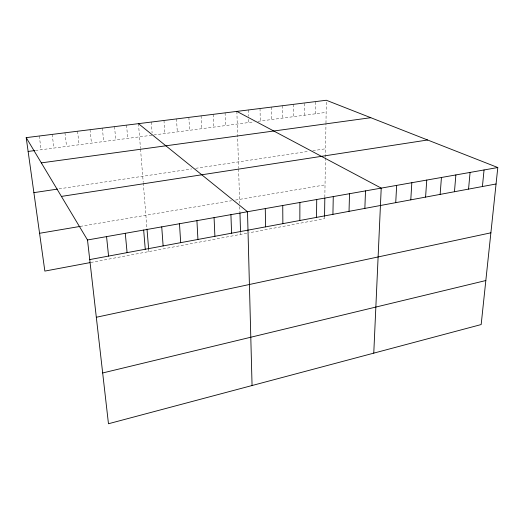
<?xml version="1.0" encoding="UTF-8"?>
<svg xmlns="http://www.w3.org/2000/svg" width="524" height="524" viewBox="0 0 524 524"><rect width="100%" height="100%" fill="white"/><g stroke="black" fill="none" stroke-linecap="round" stroke-linejoin="round"><path stroke-width="0.39" stroke-dasharray="2.62 1.97" d="M304.68 115.208L304.732 102.946M315.468 113.8L315.586 101.591M324.539 217.133L324.513 218.646L249.169 232.774M324.841 197.293L325.443 157.94M325.456 157.174L325.961 123.906M325.974 123.147L326.321 100.254M90.783 262.478L248.389 232.925M80.192 226.401L231.516 200.744M235.531 200.063L325.031 184.887M59.061 188.863L191.705 168.918M195.668 168.322L309.062 151.266M312.841 150.702L325.581 148.783M35.422 150.486L152.281 135.179M153.853 134.969L254.16 121.83M257.972 121.332L326.138 112.398M39.274 136.011L41.101 149.746M52.19 134.399L53.913 148.063M64.956 132.808L66.581 146.406M77.565 131.242L79.091 144.768M90.036 129.683L91.464 143.144M102.35 128.151L103.693 141.546M114.527 126.638L115.778 139.96M126.566 125.138L127.725 138.395M138.467 123.657L140.471 148.384M140.53 149.143L143.222 182.372M143.288 183.131L146.949 228.281M148.639 249.149L148.836 251.592M151.298 122.053L152.104 132.86M163.979 120.474L164.863 133.528M176.503 118.915L177.302 131.897M188.869 117.376L189.583 130.293M201.092 115.856L201.714 128.701M213.163 114.35L213.707 127.129M225.091 112.863L225.549 125.577M236.874 111.396L238.597 168.237M238.623 169.029L239.665 203.417M239.763 206.639L239.933 212.253M240.555 232.813L240.601 234.385M248.52 109.948L248.671 116.236M248.749 119.38L248.828 122.531M260.028 108.514L260.258 121.031M271.399 107.099L271.556 119.551M282.639 105.697L282.724 118.083M293.748 104.315L293.767 116.642"/><path stroke-width="0.79" d="M299.846 220.493L299.885 202.48M316.529 217.388L316.725 199.506M324.553 216.379L324.828 198.065M332.923 214.342L333.271 196.585M349.03 211.342L349.528 193.71M364.861 208.395L365.51 190.887M373.769 353.137L381.217 188.116L236.874 111.396M395.731 202.65L396.655 185.391M410.783 199.854L411.831 182.712M425.58 197.103L426.759 180.073M440.14 194.391L441.437 177.485M454.459 191.725L455.873 174.931M468.548 189.105L470.074 172.422M482.414 186.524L484.052 169.959M497.8 167.529L481.17 324.553L108.468 423.746L87.501 239.979L26.2 137.635L326.321 100.254L497.8 167.529L87.501 239.979M102.671 372.964L485.827 280.537M96.318 317.262L490.883 232.813M90.004 262.622L44.854 271.091L26.2 137.635M89.742 259.583L496.058 183.989M39.569 233.291L80.192 226.401M61.406 196.415L427.617 139.993M33.89 192.649L57.496 189.099M41.317 162.879L370.789 117.703M28.132 151.443L34.617 150.591M138.467 123.657L247.498 211.729L252.064 385.526M106.562 236.612L108.573 256.079M125.282 233.311L127.083 252.633M143.668 230.062L145.259 249.254M147.008 229.04L148.639 249.149M161.733 226.872L163.121 245.933M179.483 223.741L180.682 242.664M196.926 220.656L197.934 239.455M214.074 217.63L214.899 236.298M230.927 214.657L231.582 233.193M239.959 213.052L240.536 232.027M265.275 208.591L265.583 226.866M282.737 205.506L282.868 223.65"/></g></svg>
